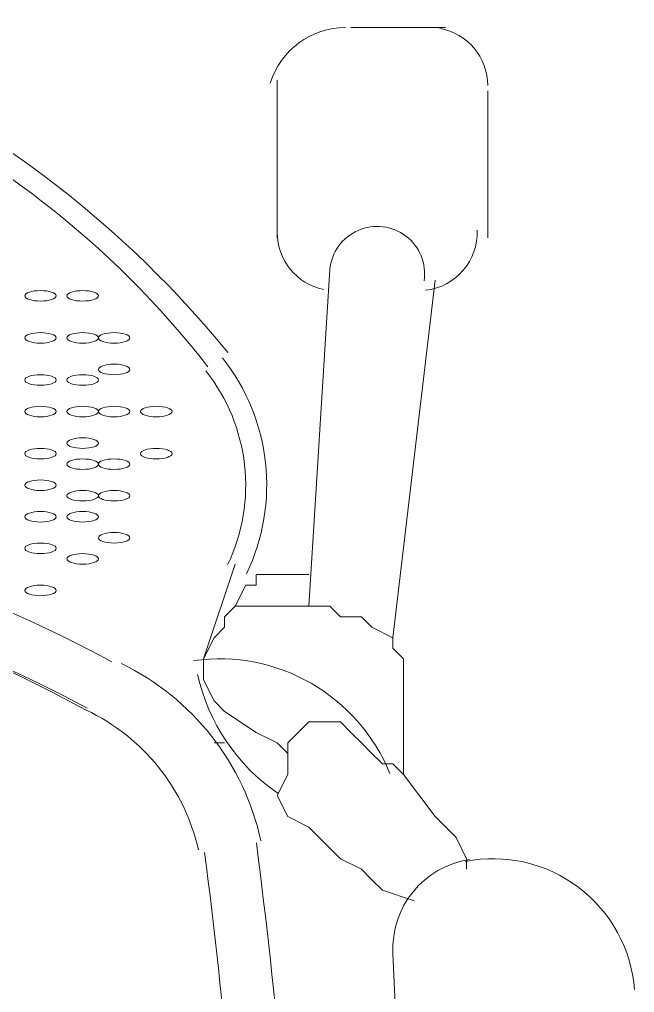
# Model space of a CAD drawing. Header units: metres. Extents: x 29 to 86.9, y -23.2 to 39.7.
# Drawn here: x 75.8394 to 75.9824, y -17.1866 to -16.9604 of the extents above; entities that cross this region are included whole.
import ezdxf

# ---------------------------------------------------------------- set-up
doc = ezdxf.new("R2010")
doc.units = ezdxf.units.M
doc.header["$LTSCALE"] = 100
doc.layers.get('0').update_dxf_attribs({"color": 254})
doc.layers.add('Arqui', color=8, linetype='Continuous', lineweight=0)

# ---------------------------------------------------------------- blocks, each defined once
blk = doc.blocks.new('A$C9582355f')
at = {"layer": 'Arqui'}
for points in [[(46.90514648278162, 6.126214199186052, 0.2278580694966026), (46.71269497980558, 6.21636923779397, 0.2278580694965759), (46.5197621827495, 6.126214199186052)], [(46.90055660515753, 6.122865414649823, 0.2538010257353177), (46.71092155296554, 6.205849049185872, 0.2538010257356257), (46.5219064603736, 6.122865414649823)], [(46.95081231562159, 6.14284968396214, 1.027903157987321), (46.92888993276557, 6.145461511393933), (46.9239987327656, 6.067202311393885)], [(46.87822927985354, 6.054275334457998, 0.069042775443665), (46.78650729641362, 6.088229262265941, 0.03702395519688156), (46.72459649220554, 6.093928121666067)], [(46.89835069841359, 6.01054424023414, 0.2302038230462102), (46.87223914949351, 6.043060791098014, 0.06904268617278496), (46.78387847206153, 6.076287177361792, -0.06904268617278496), (46.87244851730958, 6.043500045313976, 0.06904268617278496), (46.78387847206153, 6.076287177361792)], [(46.85961875297352, 5.691178912201849, 0.2703998475502376), (46.92629334142163, 5.79336478653795, 0.02960972862130761), (46.91183326675758, 6.012208862330226)], [(46.96133448516554, 6.008287856306197, 0.3865970293389627), (46.94356353276561, 5.986497511394191), (46.95090033276557, 5.827533511393995)]]:
    blk.add_lwpolyline(points, format="xyb", dxfattribs=at)
for points in [[(46.95579153276555, 6.201710311393981), (46.93378113276555, 6.201710311393981)], [(46.91666193276552, 6.189482311393931), (46.91666193276552, 6.152798311394235)], [(46.96557393276561, 6.152798311394235), (46.96557393276561, 6.18703671139383)], [(46.95334593276556, 6.143015911393832), (46.94356353276561, 6.059865511394037)], [(46.90687953276557, 6.076984711393834), (46.89954273276561, 6.054974311393835)], [(46.90687953276557, 6.067202311393885), (46.90932513276556, 6.072093511394087), (46.91177073276555, 6.072093511394087), (46.91177073276555, 6.074539111394188), (46.91421633276553, 6.074539111394188), (46.91910753276562, 6.074539111394188), (46.9239987327656, 6.074539111394188)], [(46.90443393276558, 6.035409511393937), (46.9019883327656, 6.035409511393937)], [(46.91910753276562, 6.032963911393836), (46.91910753276562, 6.030518311394189), (46.91910753276562, 6.028072711394088), (46.91666193276552, 6.023181511393886), (46.91910753276562, 6.018290311394139), (46.9239987327656, 6.015844711394038), (46.93133553276556, 6.00850791139419), (46.93622673276553, 6.006062311394089), (46.93867233276552, 6.003616711393988), (46.94111793276562, 6.001171111393887), (46.94845473276558, 5.998725511394241)], [(46.9460091327656, 6.028072711394088), (46.95334593276556, 6.018290311394139), (46.95823713276553, 6.013399111393937), (46.96068273276552, 6.00850791139419), (46.96068273276552, 6.006062311394089)]]:
    blk.add_lwpolyline(points, dxfattribs=at)
blk.add_lwpolyline([(46.9460091327656, 6.028072711394088), (46.9460091327656, 6.052528711394189), (46.9460091327656, 6.054974311393835), (46.94356353276561, 6.057419911393936), (46.94356353276561, 6.059865511394037), (46.93867233276552, 6.062311111394138), (46.93622673276553, 6.064756711394239), (46.93133553276556, 6.064756711394239), (46.92888993276557, 6.067202311393885), (46.92644433276558, 6.067202311393885), (46.9239987327656, 6.067202311393885), (46.91910753276562, 6.067202311393885), (46.91177073276555, 6.067202311393885), (46.90687953276557, 6.067202311393885), (46.90443393276558, 6.064756711394239), (46.90443393276558, 6.062311111394138), (46.9019883327656, 6.059865511394037), (46.89954273276561, 6.054974311393835), (46.89954273276561, 6.052528711394189), (46.89954273276561, 6.050083111394088), (46.9019883327656, 6.045191911393886), (46.90443393276558, 6.042746311394239), (46.91177073276555, 6.037855111394038), (46.91666193276552, 6.035409511393937), (46.91910753276562, 6.032963911393836), (46.91910753276562, 6.035409511393937), (46.92155313276561, 6.037855111394038), (46.9239987327656, 6.040300711394138), (46.92644433276558, 6.040300711394138), (46.92888993276557, 6.040300711394138), (46.93133553276556, 6.040300711394138), (46.93378113276555, 6.037855111394038), (46.93622673276553, 6.035409511393937), (46.93867233276552, 6.032963911393836), (46.94111793276562, 6.030518311394189), (46.94356353276561, 6.030518311394189)], close=True, dxfattribs=at)
for centre, radius, start, end in [((46.9325583422023, 6.18336830699991), 0.01834200439416799, 90.00002947795643, 162.6965617053741), ((46.95212311452548, 6.188259508762258), 0.01345081824014675, 1.120989581347641e-05, 80.12319912301913), ((46.93011271822064, 6.154021108974575), 0.01345078545510802, 179.9999896948937, 258.4259825858509), ((46.94967753609541, 6.154021101219769), 0.01345079319658135, 276.3006312820033, 2.603836019980718), ((46.8665271615053, 6.095326725158884), 0.04768917459662022, 334.4128100539251, 38.34228155427766), ((46.86652711884989, 6.095326730128818), 0.04279800939933599, 334.4128314599317, 38.34226118617816), ((46.85429910868908, 5.999948301584027), 0.05991722556714432, 12.21680711240993, 64.14366349012845), ((46.90321111151951, 6.012176300462215), 0.04279801544084915, 22.11546943749812, 98.04745087170404), ((46.94234067903568, 6.061088282006494), 0.045243538226581, 192.4365008457474, 235.6787389216337), ((45.07147031648395, 5.779844426991531), 1.842746069768581, 0.4229731920603979, 7.174122096823408), ((46.96679676474531, 5.975492314844814), 0.0330155672677831, 4.471442207933211, 101.2280914961098)]:
    blk.add_arc(centre, radius, start, end, dxfattribs=at)
for points in [[(46.86163593276552, 6.140570311394185), (46.85960992435758, 6.140570311394185), (46.8579675327656, 6.140022839378162), (46.8579675327656, 6.139347511394135)], [(46.8579675327656, 6.139347511394135), (46.8579675327656, 6.138672183410108), (46.85960992435758, 6.138124711394084), (46.86163593276552, 6.138124711394084)], [(46.86530433276556, 6.139347511394135), (46.86530433276556, 6.140022839378162), (46.86366194117358, 6.140570311394185), (46.86163593276552, 6.140570311394185)], [(46.86163593276552, 6.138124711394084), (46.86366194117358, 6.138124711394084), (46.86530433276556, 6.138672183410108), (46.86530433276556, 6.139347511394135)], [(46.87141833276559, 6.140570311394185), (46.86939232435753, 6.140570311394185), (46.86774993276555, 6.140022839378162), (46.86774993276555, 6.139347511394135)], [(46.86774993276555, 6.139347511394135), (46.86774993276555, 6.138672183410108), (46.86939232435753, 6.138124711394084), (46.87141833276559, 6.138124711394084)], [(46.87508673276562, 6.139347511394135), (46.87508673276562, 6.140022839378162), (46.87344434117352, 6.140570311394185), (46.87141833276559, 6.140570311394185)], [(46.87141833276559, 6.138124711394084), (46.87344434117352, 6.138124711394084), (46.87508673276562, 6.138672183410108), (46.87508673276562, 6.139347511394135)], [(46.86163593276552, 6.130787911394236), (46.85960992435758, 6.130787911394236), (46.8579675327656, 6.130240439378213), (46.8579675327656, 6.129565111394186)], [(46.86530433276556, 6.129565111394186), (46.86530433276556, 6.130240439378213), (46.86366194117358, 6.130787911394236), (46.86163593276552, 6.130787911394236)], [(46.87141833276559, 6.130787911394236), (46.86939232435753, 6.130787911394236), (46.86774993276555, 6.130240439378213), (46.86774993276555, 6.129565111394186)], [(46.87508673276562, 6.129565111394186), (46.87508673276562, 6.130240439378213), (46.87344434117352, 6.130787911394236), (46.87141833276559, 6.130787911394236)], [(46.87875513276555, 6.130787911394236), (46.87672912435761, 6.130787911394236), (46.87508673276551, 6.130240439378213), (46.87508673276551, 6.129565111394186)], [(46.88242353276559, 6.129565111394186), (46.88242353276559, 6.130240439378213), (46.8807811411736, 6.130787911394236), (46.87875513276555, 6.130787911394236)], [(46.8579675327656, 6.129565111394186), (46.8579675327656, 6.128889783410159), (46.85960992435758, 6.128342311394135), (46.86163593276552, 6.128342311394135)], [(46.86163593276552, 6.128342311394135), (46.86366194117358, 6.128342311394135), (46.86530433276556, 6.128889783410159), (46.86530433276556, 6.129565111394186)], [(46.86774993276555, 6.129565111394186), (46.86774993276555, 6.128889783410159), (46.86939232435753, 6.128342311394135), (46.87141833276559, 6.128342311394135)], [(46.87141833276559, 6.128342311394135), (46.87344434117352, 6.128342311394135), (46.87508673276562, 6.128889783410159), (46.87508673276562, 6.129565111394186)], [(46.87508673276551, 6.129565111394186), (46.87508673276551, 6.128889783410159), (46.87672912435761, 6.128342311394135), (46.87875513276555, 6.128342311394135)], [(46.87875513276555, 6.128342311394135), (46.8807811411736, 6.128342311394135), (46.88242353276559, 6.128889783410159), (46.88242353276559, 6.129565111394186)], [(46.87875513276555, 6.123451111393933), (46.87672912435761, 6.123451111393933), (46.87508673276551, 6.12290363937791), (46.87508673276551, 6.122228311393883)], [(46.88242353276559, 6.122228311393883), (46.88242353276559, 6.12290363937791), (46.8807811411736, 6.123451111393933), (46.87875513276555, 6.123451111393933)], [(46.87508673276551, 6.122228311393883), (46.87508673276551, 6.121552983409856), (46.87672912435761, 6.121005511393832), (46.87875513276555, 6.121005511393832)], [(46.87875513276555, 6.121005511393832), (46.8807811411736, 6.121005511393832), (46.88242353276559, 6.121552983409856), (46.88242353276559, 6.122228311393883)], [(46.86163593276552, 6.121005511393832), (46.85960992435758, 6.121005511393832), (46.8579675327656, 6.120458039377809), (46.8579675327656, 6.119782711394237)], [(46.8579675327656, 6.119782711394237), (46.8579675327656, 6.11910738341021), (46.85960992435758, 6.118559911394186), (46.86163593276552, 6.118559911394186)], [(46.86530433276556, 6.119782711394237), (46.86530433276556, 6.120458039377809), (46.86366194117358, 6.121005511393832), (46.86163593276552, 6.121005511393832)], [(46.86163593276552, 6.118559911394186), (46.86366194117358, 6.118559911394186), (46.86530433276556, 6.11910738341021), (46.86530433276556, 6.119782711394237)], [(46.87141833276559, 6.121005511393832), (46.86939232435753, 6.121005511393832), (46.86774993276555, 6.120458039377809), (46.86774993276555, 6.119782711394237)], [(46.86774993276555, 6.119782711394237), (46.86774993276555, 6.11910738341021), (46.86939232435753, 6.118559911394186), (46.87141833276559, 6.118559911394186)], [(46.87508673276562, 6.119782711394237), (46.87508673276562, 6.120458039377809), (46.87344434117352, 6.121005511393832), (46.87141833276559, 6.121005511393832)], [(46.87141833276559, 6.118559911394186), (46.87344434117352, 6.118559911394186), (46.87508673276562, 6.11910738341021), (46.87508673276562, 6.119782711394237)], [(46.86163593276552, 6.113668711393984), (46.85960992435758, 6.113668711393984), (46.8579675327656, 6.113121239377961), (46.8579675327656, 6.112445911393934)], [(46.8579675327656, 6.112445911393934), (46.8579675327656, 6.111770583409907), (46.85960992435758, 6.111223111393883), (46.86163593276552, 6.111223111393883)], [(46.86530433276556, 6.112445911393934), (46.86530433276556, 6.113121239377961), (46.86366194117358, 6.113668711393984), (46.86163593276552, 6.113668711393984)], [(46.86163593276552, 6.111223111393883), (46.86366194117358, 6.111223111393883), (46.86530433276556, 6.111770583409907), (46.86530433276556, 6.112445911393934)], [(46.87141833276559, 6.113668711393984), (46.86939232435753, 6.113668711393984), (46.86774993276555, 6.113121239377961), (46.86774993276555, 6.112445911393934)], [(46.86774993276555, 6.112445911393934), (46.86774993276555, 6.111770583409907), (46.86939232435753, 6.111223111393883), (46.87141833276559, 6.111223111393883)], [(46.87508673276562, 6.112445911393934), (46.87508673276562, 6.113121239377961), (46.87344434117352, 6.113668711393984), (46.87141833276559, 6.113668711393984)], [(46.87141833276559, 6.111223111393883), (46.87344434117352, 6.111223111393883), (46.87508673276562, 6.111770583409907), (46.87508673276562, 6.112445911393934)], [(46.87875513276555, 6.113668711393984), (46.87672912435761, 6.113668711393984), (46.87508673276551, 6.113121239377961), (46.87508673276551, 6.112445911393934)], [(46.87508673276551, 6.112445911393934), (46.87508673276551, 6.111770583409907), (46.87672912435761, 6.111223111393883), (46.87875513276555, 6.111223111393883)], [(46.88242353276559, 6.112445911393934), (46.88242353276559, 6.113121239377961), (46.8807811411736, 6.113668711393984), (46.87875513276555, 6.113668711393984)], [(46.87875513276555, 6.111223111393883), (46.8807811411736, 6.111223111393883), (46.88242353276559, 6.111770583409907), (46.88242353276559, 6.112445911393934)], [(46.88853753276561, 6.113668711393984), (46.88651152435756, 6.113668711393984), (46.88486913276557, 6.113121239377961), (46.88486913276557, 6.112445911393934)], [(46.88486913276557, 6.112445911393934), (46.88486913276557, 6.111770583409907), (46.88651152435756, 6.111223111393883), (46.88853753276561, 6.111223111393883)], [(46.89220593276553, 6.112445911393934), (46.89220593276553, 6.113121239377961), (46.89056354117355, 6.113668711393984), (46.88853753276561, 6.113668711393984)], [(46.88853753276561, 6.111223111393883), (46.89056354117355, 6.111223111393883), (46.89220593276553, 6.111770583409907), (46.89220593276553, 6.112445911393934)], [(46.87141833276559, 6.106331911394136), (46.86939232435753, 6.106331911394136), (46.86774993276555, 6.105784439378112), (46.86774993276555, 6.105109111394086)], [(46.87508673276562, 6.105109111394086), (46.87508673276562, 6.105784439378112), (46.87344434117352, 6.106331911394136), (46.87141833276559, 6.106331911394136)], [(46.86163593276552, 6.103886311394035), (46.85960992435758, 6.103886311394035), (46.8579675327656, 6.103338839378011), (46.8579675327656, 6.102663511393985)], [(46.86530433276556, 6.102663511393985), (46.86530433276556, 6.103338839378011), (46.86366194117358, 6.103886311394035), (46.86163593276552, 6.103886311394035)], [(46.86774993276555, 6.105109111394086), (46.86774993276555, 6.104433783410059), (46.86939232435753, 6.103886311394035), (46.87141833276559, 6.103886311394035)], [(46.87141833276559, 6.103886311394035), (46.87344434117352, 6.103886311394035), (46.87508673276562, 6.104433783410059), (46.87508673276562, 6.105109111394086)], [(46.88853753276561, 6.103886311394035), (46.88651152435756, 6.103886311394035), (46.88486913276557, 6.103338839378011), (46.88486913276557, 6.102663511393985)], [(46.89220593276553, 6.102663511393985), (46.89220593276553, 6.103338839378011), (46.89056354117355, 6.103886311394035), (46.88853753276561, 6.103886311394035)], [(46.8579675327656, 6.102663511393985), (46.8579675327656, 6.101988183409958), (46.85960992435758, 6.101440711393934), (46.86163593276552, 6.101440711393934)], [(46.86163593276552, 6.101440711393934), (46.86366194117358, 6.101440711393934), (46.86530433276556, 6.101988183409958), (46.86530433276556, 6.102663511393985)], [(46.87141833276559, 6.101440711393934), (46.86939232435753, 6.101440711393934), (46.86774993276555, 6.100893239377911), (46.86774993276555, 6.100217911393884)], [(46.87508673276562, 6.100217911393884), (46.87508673276562, 6.100893239377911), (46.87344434117352, 6.101440711393934), (46.87141833276559, 6.101440711393934)], [(46.87875513276555, 6.101440711393934), (46.87672912435761, 6.101440711393934), (46.87508673276551, 6.100893239377911), (46.87508673276551, 6.100217911393884)], [(46.88242353276559, 6.100217911393884), (46.88242353276559, 6.100893239377911), (46.8807811411736, 6.101440711393934), (46.87875513276555, 6.101440711393934)], [(46.88486913276557, 6.102663511393985), (46.88486913276557, 6.101988183409958), (46.88651152435756, 6.101440711393934), (46.88853753276561, 6.101440711393934)], [(46.88853753276561, 6.101440711393934), (46.89056354117355, 6.101440711393934), (46.89220593276553, 6.101988183409958), (46.89220593276553, 6.102663511393985)], [(46.86774993276555, 6.100217911393884), (46.86774993276555, 6.099542583409857), (46.86939232435753, 6.098995111393833), (46.87141833276559, 6.098995111393833)], [(46.87141833276559, 6.098995111393833), (46.87344434117352, 6.098995111393833), (46.87508673276562, 6.099542583409857), (46.87508673276562, 6.100217911393884)], [(46.87508673276551, 6.100217911393884), (46.87508673276551, 6.099542583409857), (46.87672912435761, 6.098995111393833), (46.87875513276555, 6.098995111393833)], [(46.87875513276555, 6.098995111393833), (46.8807811411736, 6.098995111393833), (46.88242353276559, 6.099542583409857), (46.88242353276559, 6.100217911393884)], [(46.86163593276552, 6.096549511394187), (46.85960992435758, 6.096549511394187), (46.8579675327656, 6.096002039378163), (46.8579675327656, 6.095326711394137)], [(46.86530433276556, 6.095326711394137), (46.86530433276556, 6.096002039378163), (46.86366194117358, 6.096549511394187), (46.86163593276552, 6.096549511394187)], [(46.8579675327656, 6.095326711394137), (46.8579675327656, 6.09465138341011), (46.85960992435758, 6.094103911394086), (46.86163593276552, 6.094103911394086)], [(46.86163593276552, 6.094103911394086), (46.86366194117358, 6.094103911394086), (46.86530433276556, 6.09465138341011), (46.86530433276556, 6.095326711394137)], [(46.87141833276559, 6.094103911394086), (46.86939232435753, 6.094103911394086), (46.86774993276555, 6.093556439378062), (46.86774993276555, 6.092881111394036)], [(46.87508673276562, 6.092881111394036), (46.87508673276562, 6.093556439378062), (46.87344434117352, 6.094103911394086), (46.87141833276559, 6.094103911394086)], [(46.87875513276555, 6.094103911394086), (46.87672912435761, 6.094103911394086), (46.87508673276551, 6.093556439378062), (46.87508673276551, 6.092881111394036)], [(46.88242353276559, 6.092881111394036), (46.88242353276559, 6.093556439378062), (46.8807811411736, 6.094103911394086), (46.87875513276555, 6.094103911394086)], [(46.86774993276555, 6.092881111394036), (46.86774993276555, 6.092205783410009), (46.86939232435753, 6.091658311393985), (46.87141833276559, 6.091658311393985)], [(46.87141833276559, 6.091658311393985), (46.87344434117352, 6.091658311393985), (46.87508673276562, 6.092205783410009), (46.87508673276562, 6.092881111394036)], [(46.87508673276551, 6.092881111394036), (46.87508673276551, 6.092205783410009), (46.87672912435761, 6.091658311393985), (46.87875513276555, 6.091658311393985)], [(46.87875513276555, 6.091658311393985), (46.8807811411736, 6.091658311393985), (46.88242353276559, 6.092205783410009), (46.88242353276559, 6.092881111394036)], [(46.86163593276552, 6.089212711393884), (46.85960992435758, 6.089212711393884), (46.8579675327656, 6.08866523937786), (46.8579675327656, 6.087989911393834)], [(46.8579675327656, 6.087989911393834), (46.8579675327656, 6.087314583409807), (46.85960992435758, 6.086767111394238), (46.86163593276552, 6.086767111394238)], [(46.86530433276556, 6.087989911393834), (46.86530433276556, 6.08866523937786), (46.86366194117358, 6.089212711393884), (46.86163593276552, 6.089212711393884)], [(46.86163593276552, 6.086767111394238), (46.86366194117358, 6.086767111394238), (46.86530433276556, 6.087314583409807), (46.86530433276556, 6.087989911393834)], [(46.87141833276559, 6.089212711393884), (46.86939232435753, 6.089212711393884), (46.86774993276555, 6.08866523937786), (46.86774993276555, 6.087989911393834)], [(46.86774993276555, 6.087989911393834), (46.86774993276555, 6.087314583409807), (46.86939232435753, 6.086767111394238), (46.87141833276559, 6.086767111394238)], [(46.87508673276562, 6.087989911393834), (46.87508673276562, 6.08866523937786), (46.87344434117352, 6.089212711393884), (46.87141833276559, 6.089212711393884)], [(46.87141833276559, 6.086767111394238), (46.87344434117352, 6.086767111394238), (46.87508673276562, 6.087314583409807), (46.87508673276562, 6.087989911393834)], [(46.87875513276555, 6.084321511394137), (46.87672912435761, 6.084321511394137), (46.87508673276551, 6.083774039378113), (46.87508673276551, 6.083098711394086)], [(46.87508673276551, 6.083098711394086), (46.87508673276551, 6.08242338341006), (46.87672912435761, 6.081875911394036), (46.87875513276555, 6.081875911394036)], [(46.88242353276559, 6.083098711394086), (46.88242353276559, 6.083774039378113), (46.8807811411736, 6.084321511394137), (46.87875513276555, 6.084321511394137)], [(46.87875513276555, 6.081875911394036), (46.8807811411736, 6.081875911394036), (46.88242353276559, 6.08242338341006), (46.88242353276559, 6.083098711394086)], [(46.86163593276552, 6.081875911394036), (46.85960992435758, 6.081875911394036), (46.8579675327656, 6.081328439378012), (46.8579675327656, 6.080653111393985)], [(46.8579675327656, 6.080653111393985), (46.8579675327656, 6.079977783409959), (46.85960992435758, 6.079430311393935), (46.86163593276552, 6.079430311393935)], [(46.86530433276556, 6.080653111393985), (46.86530433276556, 6.081328439378012), (46.86366194117358, 6.081875911394036), (46.86163593276552, 6.081875911394036)], [(46.86163593276552, 6.079430311393935), (46.86366194117358, 6.079430311393935), (46.86530433276556, 6.079977783409959), (46.86530433276556, 6.080653111393985)], [(46.87141833276559, 6.079430311393935), (46.86939232435753, 6.079430311393935), (46.86774993276555, 6.078882839377911), (46.86774993276555, 6.078207511393884)], [(46.86774993276555, 6.078207511393884), (46.86774993276555, 6.077532183409858), (46.86939232435753, 6.076984711393834), (46.87141833276559, 6.076984711393834)], [(46.87508673276562, 6.078207511393884), (46.87508673276562, 6.078882839377911), (46.87344434117352, 6.079430311393935), (46.87141833276559, 6.079430311393935)], [(46.87141833276559, 6.076984711393834), (46.87344434117352, 6.076984711393834), (46.87508673276562, 6.077532183409858), (46.87508673276562, 6.078207511393884)], [(46.86163593276552, 6.072093511394087), (46.85960992435758, 6.072093511394087), (46.8579675327656, 6.071546039378063), (46.8579675327656, 6.070870711394036)], [(46.86530433276556, 6.070870711394036), (46.86530433276556, 6.071546039378063), (46.86366194117358, 6.072093511394087), (46.86163593276552, 6.072093511394087)], [(46.8579675327656, 6.070870711394036), (46.8579675327656, 6.07019538341001), (46.85960992435758, 6.069647911393986), (46.86163593276552, 6.069647911393986)], [(46.86163593276552, 6.069647911393986), (46.86366194117358, 6.069647911393986), (46.86530433276556, 6.07019538341001), (46.86530433276556, 6.070870711394036)]]:
    blk.add_open_spline(points, degree=3, dxfattribs=at)

msp = doc.modelspace()

# ---------------------------------------------------------------- block references
msp.add_blockref('A$C9582355f', (28.98266172889876, -23.16396569870889))

doc.saveas('drawing.dxf')
